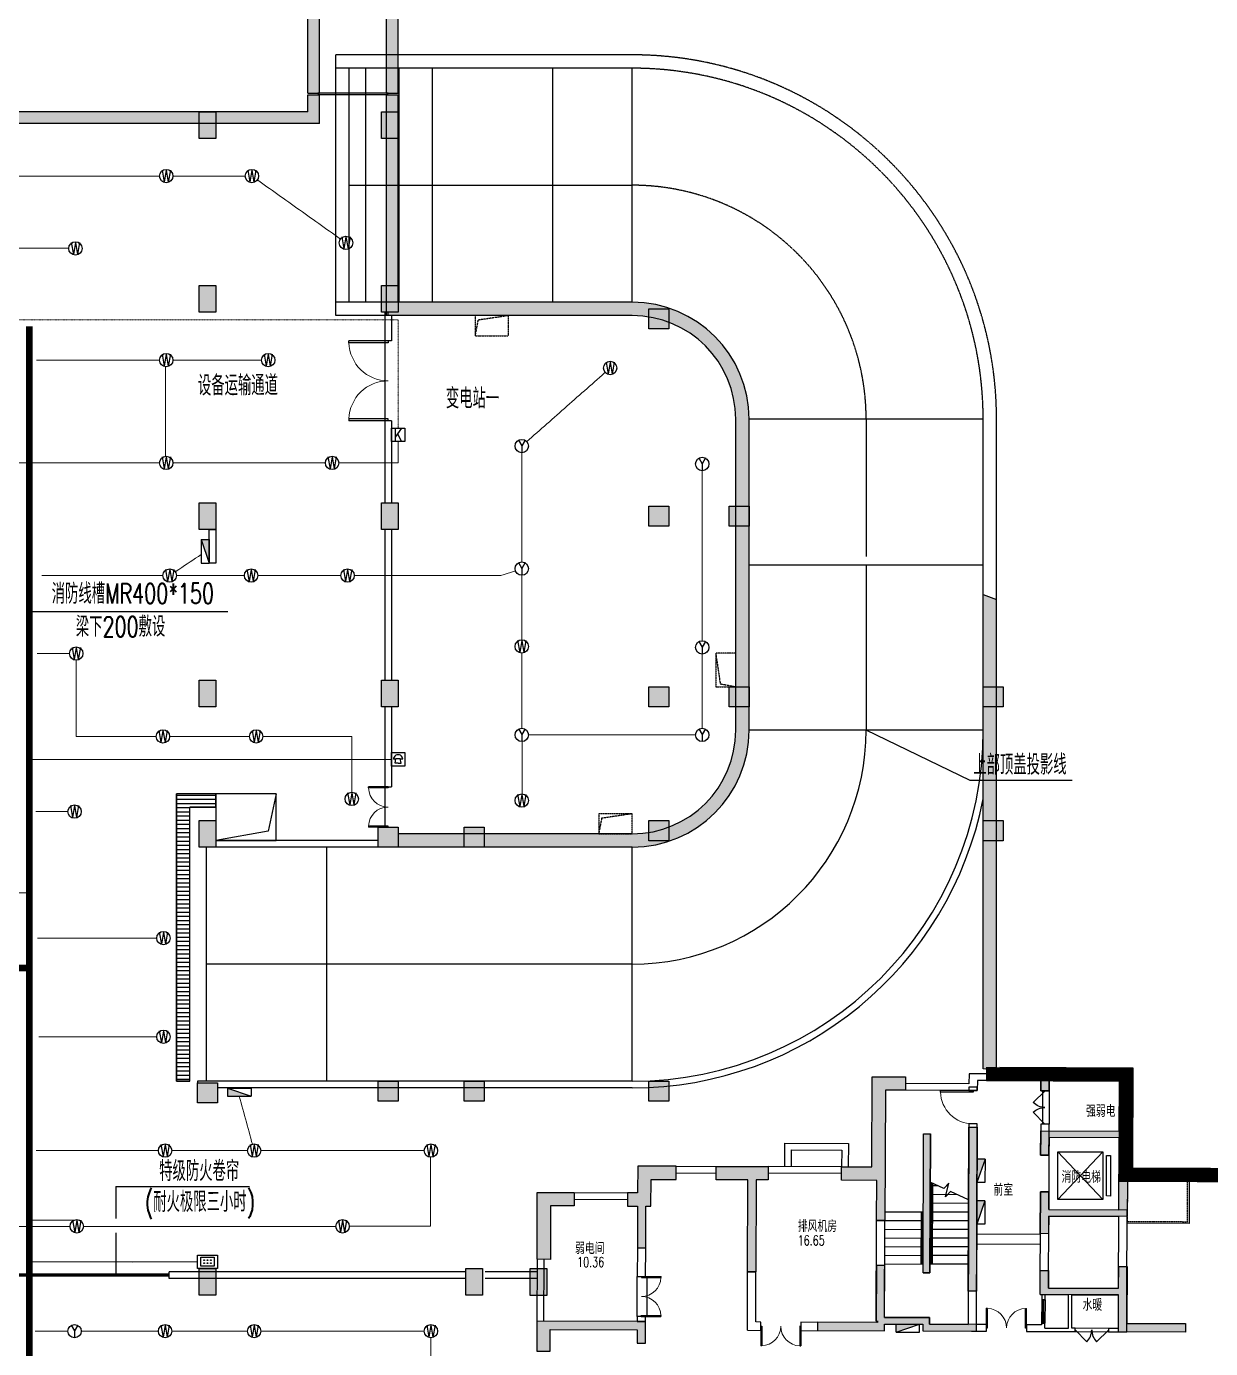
# Model space of a CAD drawing. Extents: x -1348811 to 123514, y -640545 to 749356.
# Drawn here: x -527485 to -492066, y -53057 to -13509 of the extents above; entities that cross this region are included whole.
import ezdxf
from ezdxf.enums import TextEntityAlignment as Align

# ---------------------------------------------------------------- set-up
doc = ezdxf.new("R2010")
doc.units = 0
doc.header["$LTSCALE"] = 10
doc.header["$MEASUREMENT"] = 0
for name, pattern in [('8.17_for siteplandwg$0$DASH', [0.35, 0.25, -0.1]), ('ACAD_ISO11W100', [33.5, 12, -3, 12, -3, 0.5, -3]), ('BORDER', [1.75, 0.5, -0.25, 0.5, -0.25, 0, -0.25]), ('DASH', [0.35, 0.25, -0.1]), ('DASHDOT', [25.4, 12.7, -6.35, 0, -6.35]), ('DASHED', [0.75, 0.5, -0.25]), ('常规', [20, 10, 0, 10])]:
    doc.linetypes.add(name, pattern=pattern)
doc.layers.get('0').update_dxf_attribs({"linetype": 'CONTINUOUS'})
for name, color, linetype in [('A-STAIRS', 9, 'CONTINUOUS'), ('COLU', 1, 'CONTINUOUS'), ('COLU_HATCH', 252, 'CONTINUOUS'), ('DIM_SYMB', 3, 'CONTINUOUS'), ('dxh', 252, 'CONTINUOUS'), ('dxsqt', 1, 'CONTINUOUS'), ('jlq', 1, 'CONTINUOUS'), ('JPS-J-0', 6, 'CONTINUOUS'), ('JPS-WALL', 7, 'CONTINUOUS'), ('JPS-X', 1, 'BORDER'), ('JPS-XHS', 7, 'CONTINUOUS'), ('jz', 121, 'CONTINUOUS'), ('PUB_HATCH', 9, 'CONTINUOUS'), ('RD-equip', 3, 'CONTINUOUS'), ('RD-Text', 4, 'CONTINUOUS'), ('STAIR', 9, 'CONTINUOUS'), ('STAIRS', 9, 'CONTINUOUS'), ('TEXT', 7, 'CONTINUOUS'), ('wall', 8, 'CONTINUOUS'), ('WINDOW', 4, 'CONTINUOUS'), ('大空间线缆层', 1, 'CONTINUOUS')]:
    doc.layers.add(name, color=color, linetype=linetype)
doc.layers.add('RD-Line', color=2, linetype='常规', lineweight=0)
doc.layers.get('JPS-X').off()
doc.styles.add('_TCH_SPACE', font='SIMPLEX', dxfattribs={"bigfont": 'GBCBIG'})
doc.styles.add('_TEL_DIM', font='SIMPLEX', dxfattribs={"width": 0.8, "height": 3.5, "bigfont": 'HZTXT'})
doc.styles.add('FS1', font='txt4.shx', dxfattribs={"width": 0.8, "bigfont": 'fstxt.shx'})
doc.styles.add('FS2', font='tjromans.shx', dxfattribs={"width": 0.8, "bigfont": 'tjhztxt.shx'})
doc.styles.add('TEXT', font='tjromans.shx', dxfattribs={"width": 0.8, "height": 400, "bigfont": 'tjhztxt.shx'})
doc.linetypes.add('HD', pattern='A,3.5,-0.1,["HD",_TEL_DIM,S=0.07,R=0,X=0,Y=-0.1],-0.52', length=4.12)

# ---------------------------------------------------------------- blocks, each defined once
blk = doc.blocks.new('zw')
at = {"layer": 'COLU_HATCH'}
for points in [[(71950, 22500), (72450, 22500), (72450, 21700), (71950, 21700)], [(77400, 22500), (77900, 22500), (77900, 21700), (77400, 21700)], [(71950, 17300), (72450, 17300), (72450, 16500), (71950, 16500)], [(77400, 17300), (77900, 17300), (77900, 16500), (77400, 16500)], [(85400, 16600), (86000, 16600), (86000, 16000), (85400, 16000)], [(71950, 10800), (72450, 10800), (72450, 10000), (71950, 10000)], [(77400, 10800), (77900, 10800), (77900, 10000), (77400, 10000)], [(85400, 10700), (86000, 10700), (86000, 10100), (85400, 10100)], [(87800, 10700), (88400, 10700), (88400, 10100), (87800, 10100)], [(71950, 5500), (72450, 5500), (72450, 4700), (71950, 4700)], [(77400, 5500), (77900, 5500), (77900, 4700), (77400, 4700)], [(85400, 5300), (86000, 5300), (86000, 4700), (85400, 4700)], [(87800, 5300), (88400, 5300), (88400, 4700), (87800, 4700)], [(95400, 5300), (96000, 5300), (96000, 4700), (95400, 4700)], [(71950, 1300), (72450, 1300), (72450, 500), (71950, 500)], [(85400, 1293), (86000, 1293), (86000, 693), (85400, 693)], [(95400, 1293), (96000, 1293), (96000, 693), (95400, 693)], [(77300, 1100), (77900, 1100), (77900, 500), (77300, 500)], [(79877, 1100), (80477, 1100), (80477, 500), (79877, 500)], [(71900, -6550), (72500, -6550), (72500, -7150), (71900, -7150)], [(77300, -6500), (77900, -6500), (77900, -7100), (77300, -7100)], [(79877, -6500), (80477, -6500), (80477, -7100), (79877, -7100)], [(85400, -6500), (86000, -6500), (86000, -7100), (85400, -7100)], [(71950, -12100), (72450, -12100), (72450, -12900), (71950, -12900)], [(79927, -12100), (80427, -12100), (80427, -12900), (79927, -12900)], [(81851, -12108), (82351, -12108), (82351, -12908), (81851, -12908)]]:
    blk.add_hatch(color=256, dxfattribs=at).paths.add_polyline_path(points)
at = {"layer": 'COLU'}
for points in [[(71950, 22500), (72450, 22500), (72450, 21700), (71950, 21700)], [(77400, 22500), (77900, 22500), (77900, 21700), (77400, 21700)], [(71950, 17300), (72450, 17300), (72450, 16500), (71950, 16500)], [(77400, 17300), (77900, 17300), (77900, 16500), (77400, 16500)], [(85400, 16600), (86000, 16600), (86000, 16000), (85400, 16000)], [(71950, 10800), (72450, 10800), (72450, 10000), (71950, 10000)], [(77400, 10800), (77900, 10800), (77900, 10000), (77400, 10000)], [(85400, 10700), (86000, 10700), (86000, 10100), (85400, 10100)], [(87800, 10700), (88400, 10700), (88400, 10100), (87800, 10100)], [(71950, 5500), (72450, 5500), (72450, 4700), (71950, 4700)], [(77400, 5500), (77900, 5500), (77900, 4700), (77400, 4700)], [(85400, 5300), (86000, 5300), (86000, 4700), (85400, 4700)], [(87800, 5300), (88400, 5300), (88400, 4700), (87800, 4700)], [(95400, 5300), (96000, 5300), (96000, 4700), (95400, 4700)], [(71950, 1300), (72450, 1300), (72450, 500), (71950, 500)], [(85400, 1293), (86000, 1293), (86000, 693), (85400, 693)], [(95400, 1293), (96000, 1293), (96000, 693), (95400, 693)], [(77300, 1100), (77900, 1100), (77900, 500), (77300, 500)], [(79877, 1100), (80477, 1100), (80477, 500), (79877, 500)], [(71900, -6550), (72500, -6550), (72500, -7150), (71900, -7150)], [(77300, -6500), (77900, -6500), (77900, -7100), (77300, -7100)], [(79877, -6500), (80477, -6500), (80477, -7100), (79877, -7100)], [(85400, -6500), (86000, -6500), (86000, -7100), (85400, -7100)], [(71950, -12100), (72450, -12100), (72450, -12900), (71950, -12900)], [(79927, -12100), (80427, -12100), (80427, -12900), (79927, -12900)], [(81851, -12108), (82351, -12108), (82351, -12908), (81851, -12908)]]:
    blk.add_lwpolyline(points, close=True, dxfattribs=at)
blk = doc.blocks.new('jlqq')
at = {"layer": 'PUB_HATCH'}
for points in [[(76705, 26185), (76355, 26185), (76355, 15835), (76705, 15835)], [(79055, 26185), (78705, 26185), (78705, 15835), (79055, 15835)], [(76705, 15785), (76355, 15785), (76355, 15285), (54578, 15285), (54696, 14935), (76705, 14935)], [(86055, 9585), (79055, 9585), (79055, 15785), (78705, 15785), (78705, 9185), (86055, 9185, -0.414214), (89155, 6085), (89155, -3215, -0.414214), (86055, -6315), (79055, -6315), (79055, -6715), (86055, -6715, 0.414214), (89555, -3215), (89555, 6085, 0.414214)], [(96955, 691), (96555, 845), (96555, -13344), (96955, -13396)]]:
    blk.add_hatch(color=256, dxfattribs=at).paths.add_polyline_path(points)
at = {"layer": 'jlq'}
for p, q in [((76355, 15835), (76355, 26185)), ((76705, 15835), (76705, 26185)), ((78705, 15835), (78705, 26185)), ((79055, 15835), (79055, 26185)), ((76355, 15835), (76705, 15835)), ((78705, 15835), (79055, 15835)), ((76355, 15785), (76705, 15785)), ((76355, 15285), (76355, 15785)), ((76705, 14935), (76705, 15785)), ((78705, 15785), (79055, 15785)), ((78705, 9185), (78705, 15785)), ((79055, 9585), (79055, 15785)), ((76355, 15285), (54578, 15285)), ((76705, 14935), (54696, 14935)), ((86055, 9585), (79055, 9585)), ((86055, 9185), (78705, 9185)), ((89155, -3215), (89155, 6085)), ((89555, -3215), (89555, 6085)), ((96555, -13344), (96555, 845)), ((96555, 845), (96955, 691)), ((96955, -13396), (96955, 691)), ((86055, -6315), (79055, -6315)), ((79055, -6315), (79055, -6715)), ((86055, -6715), (79055, -6715)), ((96955, -13396), (96555, -13344))]:
    blk.add_line(p, q, dxfattribs=at)
for centre, radius, start, end in [((86055, 6085), 3500, 0, 90), ((86055, 6085), 3100, 0, 90), ((86055, -3215), 3500, 270, 0), ((86055, -3215), 3100, 270, 0)]:
    blk.add_arc(centre, radius, start, end, dxfattribs=at)
blk = doc.blocks.new('$DorLib2D$00000002')
for p, q in [((-0.5, 0), (-0.5, 0.4875)), ((-0.475, 0.4875), (-0.5, 0.4875)), ((-0.475, 0), (-0.475, 0.4875)), ((0.475, 0), (0.475, 0.4875)), ((0.475, 0.4875), (0.5, 0.4875)), ((0.5, 0), (0.5, 0.4875)), ((-0.5, 0), (-0.475, 0)), ((0.5, 0), (0.475, 0))]:
    blk.add_line(p, q)
at = {"lineweight": 13}
for centre, start, end in [((-0.4875, 0), 0, 88.53072), ((0.4875, 0), 91.46928, 180)]:
    blk.add_arc(centre, 0.4875, start, end, dxfattribs=at)
blk = doc.blocks.new('WG')
at = {"layer": 'RD-equip'}
blk.add_circle((0, 0), 200, dxfattribs=at)
at = {"layer": 'RD-equip', "color": 4, "style": 'FS1', "width": 0.8}
blk.add_attdef('消防', text='', height=360, dxfattribs=at).set_placement((0, 0), align=Align.MIDDLE)
blk = doc.blocks.new('WWWW')
at = {"layer": 'RD-equip'}
blk.add_blockref('WG', (0, 0), dxfattribs=at).add_auto_attribs({'消防': 'W'})
blk = doc.blocks.new('yy')
at = {"layer": 'RD-equip'}
blk.add_circle((0, 0), 200, dxfattribs=at)
at = {"layer": 'RD-equip', "color": 4, "style": 'FS1', "width": 0.8}
blk.add_attdef('Y', text='', height=360, dxfattribs=at).set_placement((0, 0), align=Align.MIDDLE)
blk = doc.blocks.new('YYYY')
at = {"layer": 'RD-equip'}
blk.add_blockref('yy', (0, 0), dxfattribs=at).add_auto_attribs({'Y': 'Y'})
blk = doc.blocks.new('daadfadada')
at = {"layer": 'RD-equip'}
blk.add_lwpolyline([(-300, 600), (300, 600), (300, 0), (-300, 0)], close=True, dxfattribs=at)
at = {"layer": 'RD-equip', "color": 4, "style": 'FS1', "width": 0.8}
blk.add_attdef('M', text='', height=600, dxfattribs=at).set_placement((0, 300), align=Align.MIDDLE)
blk = doc.blocks.new('f-fjg')
at = {"layer": 'dxh'}
for points in [[(17800, 3800), (15050, 3800), (15050, 3100), (15300, 3100), (15300, 3400), (17400, 3400), (17400, 1900), (15050, 1900), (15050, 1175), (15300, 1175), (15300, 1700), (17400, 1700), (17400, -450), (15300, -450), (15300, 75), (15050, 75), (15050, -1175), (15300, -1175), (15300, -650), (17650, -650), (17650, 400), (18700, 400), (18700, 800), (17800, 800)], [(10150, -800), (10400, -800), (10400, 3100), (11000, 3100), (11000, 3500), (10000, 3500), (10000, 800), (9100, 800), (9100, 400), (10150, 400)], [(12900, -2900), (13150, -2900), (13150, 2000), (12900, 2000)], [(11750, 1800), (11550, 1800), (11550, -2360), (11750, -2360)], [(3000, 800), (4150, 800), (4150, 400), (3400, 400), (3400, -400), (3250, -400), (3250, -1650), (3000, -1650), (3000, -400), (2700, -400), (2700, 0), (3000, 0)], [(5350, 800), (5350, 400), (6300, 400), (6300, -2350), (6550, -2350), (6550, 400), (6900, 400), (6900, 800)], [(20900, 800), (20900, 400), (21250, 400), (21250, -2350), (21500, -2350), (21500, 400), (22450, 400), (22450, 800)], [(24800, 800), (23650, 800), (23650, 400), (24400, 400), (24400, -400), (24550, -400), (24550, -1650), (24800, -1650), (24800, -400), (25100, -400), (25100, 0), (24800, 0)], [(400, -400), (1100, -400), (1100, 0), (0, 0), (0, -2000), (400, -2000)], [(27400, -400), (27400, -2000), (27800, -2000), (27800, 0), (26700, 0), (26700, -400)], [(8400, -3850), (8400, -4100), (10400, -4100), (10400, -3900), (11550, -3900), (11550, -4100), (13150, -4100), (13150, -3900), (11750, -3900), (11750, -3700), (10400, -3700), (10400, -2150), (10150, -2150), (10150, -3850)], [(17400, -4100), (19400, -4100), (19400, -3850), (17650, -3850), (17650, -2150), (17400, -2150), (17400, -2800), (15300, -2800), (15300, -2275), (15050, -2275), (15050, -3000), (17400, -3000)], [(400, -4100), (3000, -4100), (3000, -4500), (3250, -4500), (3250, -3850), (0, -3850), (0, -4750), (400, -4750)], [(24550, -3850), (24550, -4500), (24800, -4500), (24800, -4100), (27400, -4100), (27400, -4750), (27800, -4750), (27800, -3850)], [(4175, -7500), (4425, -7500), (4425, -5350), (4175, -5350)], [(8350, -6500), (8600, -6500), (8600, -5600), (11250, -5600), (11250, -6000), (11500, -6000), (11500, -5600), (13100, -5600), (13100, -5350), (8350, -5350)], [(19200, -5600), (19200, -6500), (19450, -6500), (19450, -5350), (15200, -5350), (15200, -5600)], [(23625, -5350), (23375, -5350), (23375, -7500), (23625, -7500)], [(600, -6500), (600, -7950), (1000, -7950), (1000, -6500), (1000, -6100), (400, -6100), (400, -5650), (0, -5650), (0, -6500)], [(27800, -6500), (27800, -5650), (27400, -5650), (27400, -6100), (26800, -6100), (26800, -6500), (26800, -7950), (27200, -7950), (27200, -6500)], [(3400, -10600), (3400, -11000), (4800, -11000), (4800, -10600), (4425, -10600), (4425, -8700), (4175, -8700), (4175, -10600)], [(8350, -10600), (8000, -10600), (8000, -11000), (8600, -11000), (8600, -8700), (8350, -8700)], [(19200, -11000), (19800, -11000), (19800, -10600), (19450, -10600), (19450, -8400), (19200, -8400)], [(23375, -10600), (23000, -10600), (23000, -11000), (24400, -11000), (24400, -10600), (23625, -10600), (23625, -8700), (23375, -8700)], [(1000, -9350), (600, -9350), (600, -11000), (1600, -11000), (1600, -10600), (1000, -10600)], [(26800, -10600), (26200, -10600), (26200, -11000), (27200, -11000), (27200, -9350), (26800, -9350)], [(10600, -9850), (11500, -9850), (11500, -9600), (10200, -9600), (10200, -14000), (10800, -14000), (10800, -13600), (10600, -13600)], [(17900, -9600), (15250, -9600), (15250, -9850), (17500, -9850), (17500, -11000), (17900, -11000)], [(15100, -14000), (15100, -13600), (14350, -13600), (14350, -12250), (14100, -12250), (14100, -13600), (13700, -13600), (13700, -14000)], [(17900, -12250), (17500, -12250), (17500, -13600), (16900, -13600), (16900, -14000), (17900, -14000)]]:
    blk.add_hatch(color=256, dxfattribs=at).paths.add_polyline_path(points)
at = {"layer": 'dxsqt'}
for points in [[(15050, 3100), (15050, 3800), (17800, 3800), (17800, 800), (18700, 800), (18700, 400), (17650, 400), (17650, -650), (15300, -650), (15300, -1175), (15050, -1175), (15050, 75), (15300, 75), (15300, -450), (17400, -450), (17400, 1700), (15300, 1700), (15300, 1175), (15050, 1175), (15050, 1900), (17400, 1900), (17400, 3400), (15300, 3400), (15300, 3100), (15050, 3100)], [(10400, 3100), (10400, -800), (10150, -800), (10150, 400), (9100, 400), (9100, 800), (10000, 800), (10000, 3500), (11000, 3500), (11000, 3100), (10400, 3100)], [(3400, 400), (4150, 400), (4150, 800), (3000, 800), (3000, 0), (2700, 0), (2700, -400), (3000, -400), (3000, -1650), (3250, -1650), (3250, -400), (3400, -400), (3400, 400)], [(6900, 800), (6900, 400), (6550, 400), (6550, -2350), (6300, -2350), (6300, 400), (5350, 400), (5350, 800), (6900, 800)], [(21250, 400), (20900, 400), (20900, 800), (22450, 800), (22450, 400), (21500, 400), (21500, -2350), (21250, -2350), (21250, 400)], [(24400, 400), (23650, 400), (23650, 800), (24800, 800), (24800, 0), (25100, 0), (25100, -400), (24800, -400), (24800, -1650), (24550, -1650), (24550, -400), (24400, -400), (24400, 400)], [(400, -400), (400, -2000), (0, -2000), (0, 0), (1100, 0), (1100, -400), (400, -400)], [(27800, 0), (26700, 0), (26700, -400), (27400, -400), (27400, -2000), (27800, -2000), (27800, 0)], [(17650, -2150), (17650, -3850), (19400, -3850), (19400, -4100), (17400, -4100), (17400, -3000), (15050, -3000), (15050, -3000), (15050, -3000), (15050, -2275), (15300, -2275), (15300, -2800), (17400, -2800), (17400, -2150), (17650, -2150)], [(3250, -3850), (0, -3850), (0, -4750), (400, -4750), (400, -4100), (3000, -4100), (3000, -4500), (3250, -4500), (3250, -3850)], [(24550, -3850), (27800, -3850), (27800, -4750), (27400, -4750), (27400, -4100), (24800, -4100), (24800, -4500), (24550, -4500), (24550, -3850)], [(8350, -5350), (8350, -6500), (8600, -6500), (8600, -5600), (11250, -5600), (11250, -6000), (11500, -6000), (11500, -5600), (13100, -5600), (13100, -5350), (8350, -5350)], [(400, -5650), (400, -6100), (1000, -6100), (1000, -6500), (1000, -6500), (1000, -7950), (600, -7950), (600, -6500), (0, -6500), (0, -5650), (400, -5650)], [(27400, -6100), (26800, -6100), (26800, -6500), (26800, -6500), (26800, -7950), (27200, -7950), (27200, -6500), (27800, -6500), (27800, -5650), (27400, -5650), (27400, -6100)], [(3400, -10600), (3400, -11000), (4800, -11000), (4800, -10600), (4425, -10600), (4425, -8700), (4175, -8700), (4175, -10600), (3400, -10600)], [(19200, -11000), (19800, -11000), (19800, -10600), (19450, -10600), (19450, -8400), (19200, -8400), (19200, -11000)], [(23375, -10600), (23000, -10600), (23000, -11000), (24400, -11000), (24400, -10600), (23625, -10600), (23625, -8700), (23375, -8700), (23375, -10600)], [(1000, -10600), (1000, -9350), (600, -9350), (600, -11000), (1600, -11000), (1600, -10600), (1000, -10600)], [(26200, -10600), (26800, -10600), (26800, -9350), (27200, -9350), (27200, -11000), (26200, -11000), (26200, -10600)], [(10200, -14000), (10800, -14000), (10800, -13600), (10600, -13600), (10600, -9850), (11500, -9850), (11500, -9600), (10200, -9600), (10200, -14000)], [(17900, -11000), (17500, -11000), (17500, -9850), (15250, -9850), (15250, -9600), (17900, -9600), (17900, -11000)], [(13700, -13600), (14100, -13600), (14100, -12250), (14350, -12250), (14350, -13600), (15100, -13600), (15100, -14000), (13700, -14000), (13700, -13600)], [(16900, -13600), (16900, -14000), (17900, -14000), (17900, -12250), (17500, -12250), (17500, -13600), (16900, -13600)]]:
    blk.add_lwpolyline(points, dxfattribs=at)
for points in [[(12900, 2000), (13150, 2000), (13150, -2900), (12900, -2900)], [(11750, 1800), (11750, -2360), (11550, -2360), (11550, 1800)], [(11750, 1800), (11750, -2360), (11550, -2360), (11550, 1800)], [(10400, -4100), (10400, -3900), (11550, -3900), (11550, -4100), (13150, -4100), (13150, -3900), (11750, -3900), (11750, -3700), (10400, -3700), (10400, -2150), (10150, -2150), (10150, -3850), (8400, -3850), (8400, -4100)], [(4425, -5350), (4425, -7500), (4175, -7500), (4175, -5350)], [(19200, -6500), (19200, -5600), (15200, -5600), (15200, -5350), (19450, -5350), (19450, -6500)], [(23375, -7500), (23625, -7500), (23625, -5350), (23375, -5350)], [(8000, -10600), (8350, -10600), (8350, -8700), (8600, -8700), (8600, -11000), (8000, -11000)]]:
    blk.add_lwpolyline(points, close=True, dxfattribs=at)
blk = doc.blocks.new('DTTT')
at = {"layer": 'jz'}
for p, q in [((748, -792), (-748, 792)), ((-748, -792), (748, 792))]:
    blk.add_line(p, q, dxfattribs=at)
for points in [[(-1003, -673), (-1003, 673), (-871, 673), (-871, -673)], [(-748, -792), (-748, 792), (748, 792), (748, -792)]]:
    blk.add_lwpolyline(points, close=True, dxfattribs=at)
blk = doc.blocks.new('DXHS')
at = {"layer": 'JPS-XHS'}
blk.add_hatch(color=256, dxfattribs=at).paths.add_polyline_path([(-350, 240), (-350, 0), (350, 0)])
at = {"layer": 'JPS-XHS', "linetype": 'Continuous'}
for p, q in [((-350, 240), (-350, 0)), ((-350, 240), (350, 240)), ((-350, 0), (350, 0)), ((350, 240), (350, 0))]:
    blk.add_line(p, q, dxfattribs=at)
at = {"layer": 'JPS-XHS'}
blk.add_line((-350, 240), (350, 0), dxfattribs=at)
blk = doc.blocks.new('A$C1928491B')
at = {"layer": 'JPS-XHS', "rotation": 270}
for p in [(13000, -2800), (13000, -4050)]:
    blk.add_blockref('DXHS', p, dxfattribs=at)
at = {"layer": 'JPS-XHS', "xscale": -1, "rotation": 180}
blk.add_blockref('DXHS', (10950, -7400), dxfattribs=at)
blk = doc.blocks.new('$DorLib2D$00000116')
at = {"color": 0}
for p, q in [((-0.5, 0), (-0.146, 0.354)), ((0.5, 0), (0.146, 0.354))]:
    blk.add_line(p, q, dxfattribs=at)
for centre, start, end in [((-0.5, 0), 0, 45), ((0.5, 0), 135, 180)]:
    blk.add_arc(centre, 0.5, start, end, dxfattribs=at)
blk = doc.blocks.new('$WINLIB2D$00000001')
for p, q in [((-0.5, 0.5), (0.5, 0.5)), ((-0.5, 0.5), (-0.5, -0.5)), ((0.5, 0.167), (-0.5, 0.167)), ((0.5, -0.5), (0.5, 0.5)), ((0.5, -0.167), (-0.5, -0.167)), ((-0.5, -0.5), (0.5, -0.5))]:
    blk.add_line(p, q)
blk = doc.blocks.new('$DorLib2D$00000001')
for p, q in [((0.45, 0.975), (0.5, 0.975)), ((0.45, 0), (0.45, 0.975)), ((0.5, 0), (0.5, 0.975)), ((0.5, 0), (0.45, 0))]:
    blk.add_line(p, q)
at = {"lineweight": 13}
blk.add_arc((0.475, 0), 0.975, 91.4693, 180, dxfattribs=at)
blk = doc.blocks.new('adfarq2daasdfwqdf')
at = {"color": 4}
for p, q in [((-73, 0), (-139, 0)), ((-94, -112), (-67, 29)), ((-67, 29), (62, 29)), ((94, -112), (62, 29)), ((139, 0), (71, 0)), ((0, -112), (-94, -112)), ((0, -112), (94, -112))]:
    blk.add_line(p, q, dxfattribs=at)
blk.add_ellipse((0, 0), major_axis=(98.3, 98.3), ratio=1, start_param=5.497787, end_param=8.63938, dxfattribs=at)
at = {"layer": 'RD-equip'}
blk.add_lwpolyline([(-201, 200), (199, 200), (199, -200), (-201, -200)], close=True, dxfattribs=at)
blk = doc.blocks.new('dafsdgdgdfgh')
at = {"layer": 'RD-equip'}
blk.add_lwpolyline([(300, 400), (300, 0), (-300, 0), (-300, 400)], close=True, dxfattribs=at)
at = {"layer": 'RD-Text'}
for points in [[(200, 333), (200, 67), (-200, 67), (-200, 333)], [(-113, 257), (-87, 257), (-87, 237), (-113, 237)], [(-113, 163), (-87, 163), (-87, 143), (-113, 143)], [(-13, 257), (13, 257), (13, 237), (-13, 237)], [(-13, 163), (13, 163), (13, 143), (-13, 143)], [(87, 257), (113, 257), (113, 237), (87, 237)], [(87, 163), (113, 163), (113, 143), (87, 143)]]:
    blk.add_lwpolyline(points, close=True, dxfattribs=at)

msp = doc.modelspace()

# ---------------------------------------------------------------- hatches: boundary and pattern name
at = {"layer": 'STAIRS'}
h = msp.add_hatch(dxfattribs=at)
h.set_pattern_fill('ANSI31', color=252, scale=1000, angle=315, style=0)
h.paths.add_polyline_path([(-523000.7, -45059.4), (-522600.7, -45059.4), (-522600.7, -36859.4), (-521817.7, -36859.4), (-521817.7, -36459.4), (-523000.7, -36459.4)])

# ---------------------------------------------------------------- linework, layer by layer
at = {"layer": 'A-STAIRS', "linetype": 'DASH', "ltscale": 5}
for p, q in [((-509367.7, -14359.4), (-518234.7, -14359.4)), ((-518234.7, -22159.4), (-518234.7, -14359.4)), ((-509367.7, -14759.4), (-518234.7, -14759.4)), ((-517834.7, -21759.4), (-517834.7, -14759.4)), ((-517334.7, -21759.4), (-517334.7, -14759.4)), ((-516334.7, -21759.4), (-516334.7, -14759.4)), ((-515334.7, -21759.4), (-515334.7, -14759.4)), ((-511734.7, -21759.4), (-511734.7, -14759.4)), ((-509367.7, -21759.4), (-509367.7, -14759.4)), ((-517807.7, -18259.4), (-509367.7, -18259.4)), ((-516867.7, -21759.4), (-518234.7, -21759.4)), ((-516367.7, -21759.4), (-518234.7, -21759.4)), ((-516667.7, -22159.4), (-518234.7, -22159.4)), ((-498867.7, -25259.4), (-505867.7, -25259.4)), ((-502367.7, -25259.4), (-502367.7, -28808.6)), ((-498867.7, -30499.1), (-498867.7, -25259.4)), ((-498467.7, -30653.1), (-498467.7, -25259.4)), ((-505867.7, -29609.4), (-498867.7, -29609.4))]:
    msp.add_line(p, q, dxfattribs=at)
at = {"layer": 'A-STAIRS', "linetype": 'ByBlock'}
for p, q in [((-516667.7, -15509.4), (-518767.7, -15509.4)), ((-516667.7, -15559.4), (-518767.7, -15559.4)), ((-502367.7, -28808.6), (-502367.7, -29366.6)), ((-502367.7, -29617.7), (-502367.7, -34559.4)), ((-498867.7, -34559.4), (-505867.7, -34559.4)), ((-523000.7, -45059.4), (-523000.7, -36459.4)), ((-521817.7, -36459.4), (-523000.7, -36459.4)), ((-522600.7, -45059.4), (-522600.7, -36859.4)), ((-521817.7, -36859.4), (-522600.7, -36859.4)), ((-522100.7, -45059.4), (-522100.7, -38059.4)), ((-518500.7, -45059.4), (-518500.7, -38059.4)), ((-518500.7, -45059.4), (-518500.7, -38059.4)), ((-509367.7, -45059.4), (-509367.7, -38059.4)), ((-509367.7, -41559.4), (-522100.7, -41559.4)), ((-522600.7, -45059.4), (-523000.7, -45059.4))]:
    msp.add_line(p, q, dxfattribs=at)
at = {"layer": 'A-STAIRS', "linetype": 'DASH'}
for points in [[(-513067.7, -22159.4), (-513979.8, -22295.3), (-514067.7, -22759.4)], [(-513067.7, -22159.4), (-513979.8, -22295.3), (-514067.7, -22759.4)], [(-506867.7, -32259.4), (-506731.7, -33171.6), (-506267.7, -33259.4)], [(-509367.7, -37059.4), (-510279.8, -37195.3), (-510367.7, -37659.4)]]:
    msp.add_lwpolyline(points, dxfattribs=at)
for points in [[(-514067.7, -22759.4), (-513067.7, -22759.4), (-513067.7, -22159.4), (-514067.7, -22159.4)], [(-514067.7, -22759.4), (-513067.7, -22759.4), (-513067.7, -22159.4), (-514067.7, -22159.4)], [(-506267.7, -33259.4), (-506267.7, -32259.4), (-506867.7, -32259.4), (-506867.7, -33259.4)], [(-510367.7, -37659.4), (-509367.7, -37659.4), (-509367.7, -37059.4), (-510367.7, -37059.4)]]:
    msp.add_lwpolyline(points, close=True, dxfattribs=at)
at = {"layer": 'A-STAIRS', "linetype": 'ByBlock'}
msp.add_lwpolyline([(-521817.7, -36459.4), (-521817.7, -37859.4), (-520017.7, -37859.4), (-520017.7, -36459.4)], close=True, dxfattribs=at)
msp.add_lwpolyline([(-520017.7, -36459.4), (-520256.3, -37577.8), (-521817.7, -37859.4)], dxfattribs=at)
at = {"layer": 'A-STAIRS', "linetype": 'DASH', "ltscale": 5}
for radius in [10900, 10500, 7000]:
    msp.add_arc((-509367.7, -25259.4), radius, 0, 90, dxfattribs=at)
at = {"layer": 'A-STAIRS', "linetype": 'ByBlock'}
msp.add_arc((-509367.7, -34559.4), 7000, 270, 0, dxfattribs=at)
at = {"layer": 'DIM_SYMB'}
msp.add_lwpolyline([(-499305.1, -48607.2), (-499840.8, -48362.4), (-499997.6, -48521.7), (-499890.5, -48108.9), (-500045.5, -48268.9), (-500453.1, -48082.8)], dxfattribs=at)
msp.add_lwpolyline([(-501266.5, -48969.3, 0, 0, 0), (-501271.4, -50229.3, 80, 0, 0), (-501272.5, -50529.3, 0, 0, 0)], format="xyseb", dxfattribs=at)
at = {"layer": 'jlq'}
msp.add_line((-516667.7, -22159.4), (-516667.7, -22059.4), dxfattribs=at)
at = {"layer": 'JPS-J-0'}
msp.add_lwpolyline([(-492702.9, -48062.4), (-492707.8, -49312.4), (-494557.7, -49305.2)], dxfattribs=at)
at = {"layer": 'JPS-J-0', "linetype": 'DASH'}
msp.add_lwpolyline([(-494552.9, -48055.2), (-494557.6, -49255.2), (-492757.6, -49262.2), (-492752.9, -48062.2)], close=True, dxfattribs=at)
at = {"layer": 'JPS-WALL'}
msp.add_lwpolyline([(-521817.7, -28559.4), (-521817.7, -29559.4), (-522017.7, -29559.4), (-522017.7, -28559.4)], close=True, dxfattribs=at)
at = {"layer": 'PUB_HATCH', "const_width": 400}
msp.add_lwpolyline([(-498566.7, -44639.7), (-498567.5, -44839.7), (-494590.5, -44855.1), (-494602.1, -47855.1), (-487602.2, -47882.1), (-487605.3, -48682.1), (-484605.3, -48693.7), (-484628.9, -54793.7), (-485228.9, -54791.4), (-485246.3, -59291.3), (-494546.2, -59255.4), (-494557.8, -62255.3), (-498065.8, -62241.8), (-498065.8, -62241.8)], dxfattribs=at)
at = {"layer": 'RD-Line'}
for p, q in [((-523502.6, -17984), (-528411.5, -17984)), ((-520942.2, -17984), (-523102.6, -17984)), ((-518089.7, -19868.4), (-520579.2, -18099.8)), ((-526220.1, -20142.4), (-533870.4, -20142.4)), ((-527184.6, -23491.6), (-523502.6, -23491.6)), ((-523326.3, -26368), (-523326.3, -23690.2)), ((-523102.6, -23491.6), (-520453.5, -23491.6)), ((-512518.5, -25928.4), (-510174.7, -23859.2)), ((-516367.7, -25927.6), (-516367.7, -26566.3)), ((-512668.5, -29527.5), (-512668.5, -26260.7)), ((-523502.6, -26566.6), (-528411.5, -26566.6)), ((-518543, -26566.6), (-523102.6, -26566.6)), ((-518143, -26566.3), (-516367.7, -26566.3)), ((-507269.9, -26797.8), (-507269.9, -31882.7)), ((-522257.7, -29304.5), (-523034.1, -29823.6)), ((-527024.2, -29934.8), (-523400.4, -29934.8)), ((-523000.4, -29934.8), (-520965.4, -29934.8)), ((-520565.4, -29934.8), (-518079.7, -29934.8)), ((-517679.7, -29934.8), (-513293.2, -29934.8)), ((-513293.2, -29934.8), (-512858.3, -29790.5)), ((-512668.5, -31856.6), (-512668.5, -29927.5)), ((-526196, -32267), (-527159.7, -32267)), ((-512668.5, -34502.3), (-512668.5, -32256.6)), ((-507269.9, -32282.7), (-507269.9, -34502.3)), ((-525996, -32467), (-525996, -34747.2)), ((-523601.8, -34747.2), (-525996, -34747.2)), ((-520813.4, -34747.2), (-523201.8, -34747.2)), ((-517754.2, -34747.2), (-520413.4, -34747.2)), ((-517754.2, -36416.9), (-517754.2, -34747.2)), ((-507469.9, -34702.3), (-512468.5, -34702.3)), ((-512660.2, -34902.1), (-512660.2, -36464.5)), ((-526246.7, -36992.8), (-527202.4, -36992.8)), ((-527156.2, -40778.5), (-523587.7, -40778.5)), ((-523587.7, -43730.5), (-527118.2, -43730.5)), ((-521117.7, -45509.4), (-520726.1, -46944.1)), ((-527197.6, -47137), (-523537.7, -47137)), ((-523137.7, -47137), (-520873.5, -47137)), ((-520473.5, -47137), (-515587.7, -47137)), ((-515397.4, -47336.8), (-515397.4, -49393.8)), ((-526180.4, -49401.3), (-528078.7, -49401.3)), ((-526052.5, -49214.8), (-527399, -49214.8)), ((-518230.4, -49401.3), (-525780.4, -49401.3)), ((-517830.5, -49393.8), (-515397.4, -49393.8)), ((-527226, -52537), (-526245.4, -52537)), ((-525845.4, -52537), (-524210.5, -52537)), ((-524210.5, -52537), (-523537.7, -52537)), ((-523137.7, -52537), (-520873.5, -52537)), ((-520473.5, -52537), (-515587.7, -52537)), ((-515393, -52737), (-515393, -54801.3))]:
    msp.add_line(p, q, dxfattribs=at)
at = {"layer": 'RD-Line', "color": 1, "linetype": 'DASHDOT', "ltscale": 0.03}
for p in [(-529686.8, -22281.6), (-516367.7, -25527.6)]:
    msp.add_line(p, (-516367.7, -22281.6), dxfattribs=at)
at = {"layer": 'RD-Line', "linetype": '8.17_for siteplandwg$0$DASH', "ltscale": 1.2}
msp.add_line((-516567.6, -35432.1), (-527399, -35432.1), dxfattribs=at)
at = {"layer": 'RD-Line', "color": 1, "linetype": 'ACAD_ISO11W100', "ltscale": 0.05}
msp.add_line((-529686.8, -39427.4), (-527399, -39427.4), dxfattribs=at)
at = {"layer": 'RD-Line', "linetype": 'HD', "ltscale": 0.4}
msp.add_line((-522367.6, -50459.5), (-527399, -50459.5), dxfattribs=at)
at = {"layer": 'RD-Line', "linetype": 'DASHED', "ltscale": 0.8, "const_width": 200}
for points in [[(-593371.5, -237095.8), (-593371.5, -219010.5), (-532856, -219010.5), (-532856, -132177.4), (-527399, -132177.4), (-527399, -22477.7)], [(-527399, -41669.2), (-575436, -41669.2)]]:
    msp.add_lwpolyline(points, dxfattribs=at)
at = {"layer": 'RD-Line', "linetype": 'HD', "ltscale": 0.4}
msp.add_arc((-524300.5, -50469.5), 10, 90, 180, dxfattribs=at)
at = {"layer": 'RD-Text'}
msp.add_line((-527399, -31014.9), (-521461.6, -31014.9), dxfattribs=at)
at = {"layer": 'STAIR'}
for p, q in [((-516967.7, -45059.4), (-522100.7, -45059.4)), ((-496899.9, -47271.2), (-496904.2, -48371.2)), ((-500423.5, -48192.6), (-500453.5, -48192.4)), ((-500423.1, -48096.4), (-500432.5, -50532.5)), ((-500383.2, -48114.7), (-500392.5, -50532.7)), ((-500210.9, -48193.4), (-500383.5, -48192.7)), ((-499912.7, -48194.5), (-499973.2, -48194.3)), ((-500424.5, -48452.5), (-500454.5, -48452.4)), ((-499636.9, -48455.6), (-500384.5, -48452.7)), ((-501806.5, -48967.2), (-500726.5, -48971.4)), ((-500726.5, -48971.4), (-500732.5, -50531.4)), ((-500726.5, -48971.4), (-500686.5, -48971.5)), ((-500686.5, -48971.5), (-500692.5, -50531.5)), ((-500686.5, -48971.5), (-500656.5, -48971.7)), ((-500426.5, -48972.5), (-500456.5, -48972.4)), ((-500425.5, -48712.5), (-500455.5, -48712.4)), ((-499306.5, -48976.9), (-500386.5, -48972.7)), ((-499305.5, -48716.9), (-500385.5, -48712.7)), ((-501807.5, -49227.2), (-500727.5, -49231.4)), ((-500687.5, -49231.5), (-500657.5, -49231.7)), ((-500427.5, -49232.5), (-500457.5, -49232.4)), ((-499307.5, -49236.9), (-500387.5, -49232.7)), ((-501809.5, -49747.2), (-500729.5, -49751.4)), ((-501808.5, -49487.2), (-500728.5, -49491.4)), ((-500689.5, -49751.5), (-500659.5, -49751.6)), ((-500688.5, -49491.5), (-500658.5, -49491.7)), ((-500429.5, -49752.5), (-500459.5, -49752.4)), ((-500428.5, -49492.5), (-500458.5, -49492.4)), ((-499309.5, -49756.9), (-500389.5, -49752.7)), ((-499308.5, -49496.9), (-500388.5, -49492.7)), ((-497159.1, -49645.2), (-499059.1, -49637.9)), ((-501810.5, -50007.2), (-500730.5, -50011.4)), ((-500690.5, -50011.5), (-500660.5, -50011.6)), ((-500430.5, -50012.5), (-500460.5, -50012.4)), ((-499310.5, -50016.9), (-500390.5, -50012.7)), ((-497160.2, -49945.2), (-499060.2, -49937.9)), ((-501812.5, -50527.2), (-500662.5, -50531.6)), ((-501811.5, -50267.2), (-500731.5, -50271.4)), ((-500691.5, -50271.5), (-500661.5, -50271.6)), ((-499312.5, -50536.9), (-500462.5, -50532.4)), ((-500431.5, -50272.5), (-500461.5, -50272.4)), ((-499311.5, -50276.9), (-500391.5, -50272.7))]:
    msp.add_line(p, q, dxfattribs=at)
msp.add_lwpolyline([(-523000.7, -45059.4), (-522600.7, -45059.4), (-522600.7, -36859.4), (-521817.7, -36859.4), (-521817.7, -36459.4), (-523000.7, -36459.4)], close=True, dxfattribs=at)
at = {"layer": 'TEXT'}
for p, q in [((-524811.3, -48210.8), (-520811.4, -48210.8)), ((-524811.3, -48210.8), (-524811.3, -49166.2)), ((-524811.3, -49592.7), (-524811.3, -50859.4))]:
    msp.add_line(p, q, dxfattribs=at)
msp.add_lwpolyline([(-496203.1, -36061.8), (-499252.7, -36061.8), (-502367.7, -34559.4)], dxfattribs=at)
at = {"layer": 'wall', "linetype": 'ByBlock'}
for p, q in [((-516767.7, -22059.4), (-516767.7, -22909.4)), ((-516567.7, -22159.4), (-516567.7, -22909.4)), ((-516567.7, -22909.4), (-516767.7, -22909.4)), ((-516767.7, -25309.4), (-516767.7, -27759.4)), ((-516567.7, -25309.4), (-516767.7, -25309.4)), ((-516567.7, -25309.4), (-516567.7, -27759.4)), ((-516767.7, -28559.4), (-516767.7, -33059.4)), ((-516567.7, -28559.4), (-516567.7, -33059.4)), ((-516767.7, -33859.4), (-516767.7, -36259.4)), ((-516567.7, -33859.4), (-516567.7, -36259.4)), ((-516767.7, -36259.4), (-516567.7, -36259.4)), ((-516967.7, -37859.4), (-521817.7, -37859.4)), ((-516967.7, -38059.4), (-521817.7, -38059.4)), ((-509367.7, -45059.4), (-522367.7, -45059.4)), ((-522367.7, -45059.4), (-522367.7, -45109.4)), ((-509367.7, -45259.4), (-521767.7, -45259.4)), ((-514367.7, -50759.4), (-523217.7, -50759.4)), ((-514367.7, -50959.4), (-523217.7, -50959.4)), ((-512213.5, -50759.4), (-513767.7, -50759.4)), ((-512214.3, -50959.4), (-513767.7, -50959.4))]:
    msp.add_line(p, q, dxfattribs=at)
at = {"layer": 'wall'}
for p, q in [((-497141.3, -45045.2), (-497142.5, -45345.3)), ((-496891.3, -45046.2), (-497141.3, -45045.2)), ((-496892.5, -45346.2), (-496891.3, -45046.2)), ((-499292.1, -45236.9), (-499292.4, -45336.9)), ((-499292.4, -45336.9), (-499042.4, -45337.9)), ((-499042.1, -45237.9), (-499292.1, -45236.9)), ((-499042.4, -45337.9), (-499042.1, -45237.9)), ((-497142.5, -45345.3), (-496892.5, -45346.2)), ((-500663.5, -50791.6), (-500647.5, -46631.7)), ((-500647.5, -46631.7), (-500447.5, -46632.4)), ((-500463.5, -50792.4), (-500447.5, -46632.4)), ((-499296.3, -46336.9), (-499319.5, -52336.9)), ((-499046.3, -46337.9), (-499296.3, -46336.9)), ((-499069.5, -52337.8), (-499046.3, -46337.9)), ((-497147.5, -46645.2), (-497149.9, -47270.2)), ((-497146.3, -46345.3), (-497147.5, -46645.3)), ((-496896.3, -46346.2), (-497146.3, -46345.3)), ((-496899.9, -47271.2), (-496897.5, -46646.2)), ((-496897.5, -46646.3), (-496896.3, -46346.2)), ((-497149.9, -47270.2), (-496899.9, -47271.2)), ((-508052, -47803), (-506852.1, -47807.7)), ((-508051.3, -47603.1), (-506851.3, -47607.7)), ((-503102.1, -47822.2), (-505302.1, -47813.7)), ((-503101.3, -47622.2), (-505301.3, -47613.7)), ((-511105.1, -48591.2), (-509505.1, -48597.4)), ((-511104.3, -48391.3), (-509504.4, -48397.4)), ((-497154.2, -48370.2), (-497156.6, -48995.2)), ((-496904.2, -48371.2), (-497154.2, -48370.2)), ((-496906.2, -48896.2), (-496904.2, -48371.2)), ((-497166, -51445.2), (-497156.6, -48995.2)), ((-496906.2, -48896.2), (-494556.2, -48905.2)), ((-494565.7, -51355.2), (-494556.2, -48905.2)), ((-502069.1, -52226.2), (-502057.5, -49226.2)), ((-502057.5, -49226.2), (-501807.5, -49227.2)), ((-501818.7, -52127.2), (-501807.5, -49227.2)), ((-496915.3, -51246.1), (-496907, -49096.2)), ((-496907, -49096.2), (-494807, -49104.3)), ((-494815.3, -51254.3), (-494807, -49104.3)), ((-509210.7, -50048.6), (-509214, -50898.6)), ((-508960.7, -50049.6), (-509210.7, -50048.6)), ((-508964, -50899.5), (-508960.7, -50049.6)), ((-512212.1, -50387), (-512219.2, -52237)), ((-512012.1, -50387.8), (-512019.2, -52237.7)), ((-523217.7, -50959.4), (-523217.7, -50759.4)), ((-509214, -50898.6), (-508964, -50899.5)), ((-505920.2, -52511.3), (-505913.5, -50761.3)), ((-505913.5, -50761.3), (-505663.5, -50762.3)), ((-505669.3, -52262.3), (-505663.5, -50762.3)), ((-500663.5, -50791.6), (-500463.5, -50792.4)), ((-496915.3, -51246.1), (-496315.3, -51248.5)), ((-496315.3, -51248.5), (-494815.3, -51254.3)), ((-494570.3, -52555.2), (-494565.7, -51355.2)), ((-497166, -51445.2), (-496316.1, -51448.5)), ((-497116, -51445.4), (-497116.6, -51595.4)), ((-497116.6, -51595.4), (-497016.6, -51595.7)), ((-497016, -51445.8), (-497116, -51445.4)), ((-497016.6, -51595.7), (-497016, -51445.8)), ((-496319.9, -52448.4), (-496316.1, -51448.5)), ((-496219.9, -52448.8), (-496216.1, -51448.8)), ((-496216.1, -51448.8), (-494816.1, -51454.3)), ((-494819.9, -52454.3), (-494816.1, -51454.3)), ((-509218.7, -52098.6), (-509219.2, -52248.6)), ((-508968.7, -52099.5), (-509218.7, -52098.6)), ((-508969.2, -52249.5), (-508968.7, -52099.5)), ((-501818.7, -52127.2), (-500468.7, -52132.4)), ((-500468.7, -52132.4), (-500469.5, -52332.4)), ((-509219.2, -52248.6), (-508969.2, -52249.5)), ((-505920.2, -52511.3), (-505520.2, -52512.9)), ((-505519.3, -52262.9), (-505669.3, -52262.3)), ((-505520.2, -52512.9), (-505519.3, -52262.9)), ((-504319.3, -52267.5), (-504320.2, -52517.5)), ((-504320.2, -52517.5), (-501820.3, -52527.2)), ((-502019.3, -52276.4), (-504319.3, -52267.5)), ((-502019.3, -52276.4), (-502019.1, -52226.4)), ((-501820.3, -52527.2), (-501819.5, -52327.2)), ((-501819.5, -52327.2), (-500669.5, -52331.6)), ((-500669.5, -52331.6), (-500670.3, -52531.6)), ((-500670.3, -52531.6), (-499220.3, -52537.2)), ((-500469.5, -52332.4), (-499319.5, -52336.9)), ((-499220.3, -52537.2), (-498770.3, -52539)), ((-498769.5, -52339), (-499069.5, -52337.8)), ((-498770.3, -52539), (-498769.5, -52339)), ((-497569.5, -52343.6), (-497570.3, -52543.6)), ((-497570.3, -52543.6), (-497020.3, -52545.7)), ((-497119.5, -52345.4), (-497569.5, -52343.6)), ((-497119.3, -52295.4), (-497119.5, -52345.4)), ((-497019.3, -52295.7), (-497119.3, -52295.4)), ((-497020.3, -52545.7), (-496320.3, -52548.4)), ((-497019.9, -52445.7), (-497019.3, -52295.7)), ((-497019.9, -52445.7), (-496319.9, -52448.4)), ((-496320.3, -52548.4), (-496120.3, -52549.2)), ((-496119.9, -52449.2), (-496219.9, -52448.8)), ((-496120.3, -52549.2), (-496119.9, -52449.2)), ((-495119.9, -52453.1), (-495120.3, -52553.1)), ((-495120.3, -52553.1), (-494570.3, -52555.2)), ((-494819.9, -52454.3), (-495119.9, -52453.1))]:
    msp.add_line(p, q, dxfattribs=at)
for points in [[(-498766.7, -44638.9), (-498768.3, -45038.9), (-494791.3, -45054.3), (-494802.9, -48054.3), (-487803, -48081.4), (-487806.1, -48881.3), (-484806.1, -48892.9), (-484828.1, -54592.9), (-485428.1, -54590.6), (-485445.5, -59090.5), (-494745.4, -59054.6), (-494757.1, -62054.6), (-498265, -62041), (-498265.8, -62241)], [(-498366.7, -44640.5), (-498366.7, -44640.5), (-494389.8, -44655.9), (-494401.4, -47655.8), (-487401.4, -47682.9), (-487404.5, -48482.9), (-484404.5, -48494.5), (-484429.7, -54994.4), (-485029.7, -54992.1), (-485047.1, -59492.1), (-494347, -59456.1), (-494358.6, -62456.1), (-497866.6, -62442.5), (-497865.8, -62242.5)], [(-498768.3, -45038.9), (-499041.3, -45037.9), (-499042.4, -45337.9), (-501792.4, -45327.2)], [(-498767.5, -44838.9), (-499290.5, -44836.9), (-499291.7, -45136.9), (-501191.7, -45129.6)], [(-504801.3, -47615.6), (-504798.6, -46915.6), (-502898.6, -46923), (-502901.3, -47623)], [(-504601.3, -47616.4), (-504599.4, -47116.4), (-503099.4, -47122.2), (-503101.3, -47622.2)]]:
    msp.add_lwpolyline(points, dxfattribs=at)
at = {"layer": 'wall', "linetype": 'ByBlock'}
for radius, end in [(10500, 0), (10700, 348.90469)]:
    msp.add_arc((-509367.7, -34559.4), radius, 270, end, dxfattribs=at)
at = {"layer": 'WINDOW', "linetype": 'ByBlock'}
for p, q in [((-516767.7, -22909.4), (-516767.7, -25309.4)), ((-516767.7, -36259.4), (-516767.7, -37459.4))]:
    msp.add_line(p, q, dxfattribs=at)
at = {"layer": 'WINDOW'}
for p, q in [((-497092.5, -45345.5), (-497096.3, -46345.4)), ((-496892.5, -45346.2), (-496896.3, -46346.2)), ((-509218.7, -52098.6), (-509214, -50898.6)), ((-508918.7, -52099.7), (-508914, -50899.7)), ((-496120.3, -52549.2), (-495120.3, -52553.1)), ((-495119.9, -52453.1), (-496119.9, -52449.2))]:
    msp.add_line(p, q, dxfattribs=at)
at = {"layer": 'WINDOW', "linetype": 'DASH'}
for p, q in [((-496899.9, -47271.2), (-497149.9, -47270.2)), ((-497154.2, -48370.2), (-496904.2, -48371.2))]:
    msp.add_line(p, q, dxfattribs=at)
at = {"layer": 'WINDOW', "linetype": 'DASH', "ltscale": 2, "const_width": 100}
msp.add_lwpolyline([(-523217.7, -50859.4), (-528917.7, -50859.4)], dxfattribs=at)

# ---------------------------------------------------------------- block references
at = {"xscale": 0.9999, "yscale": 0.9999, "zscale": 0.9999}
msp.add_blockref('dafsdgdgdfgh', (-522067.7, -50659.4), dxfattribs=at)
at = {"layer": 'COLU'}
msp.add_blockref('zw', (-594267.7, -38559.4), dxfattribs=at)
at = {"layer": 'dxh', "rotation": 359.7784451201663}
msp.add_blockref('f-fjg', (-512204.3, -48387), dxfattribs=at)
at = {"layer": 'jlq'}
msp.add_blockref('jlqq', (-595422.9, -31344.6), dxfattribs=at)
at = {"layer": 'JPS-X', "rotation": 359.7784451201663}
msp.add_blockref('A$C1928491B', (-512040.8, -44887.6), dxfattribs=at)
at = {"layer": 'JPS-XHS', "xscale": -1, "rotation": 90}
msp.add_blockref('DXHS', (-522017.7, -29209.4), dxfattribs=at)
at = {"layer": 'JPS-XHS'}
msp.add_blockref('DXHS', (-521117.7, -45509.4), dxfattribs=at)
at = {"layer": 'RD-equip'}
for name, p in [('WWWW', (-523302.6, -17984)), ('WWWW', (-520742.2, -17984)), ('WWWW', (-526020.3, -20150.2)), ('WWWW', (-517926.6, -19984.2)), ('WWWW', (-523302.6, -23491.6)), ('WWWW', (-520253.5, -23491.6)), ('WWWW', (-510024.7, -23726.8)), ('YYYY', (-512668.5, -26060.7)), ('WWWW', (-523302.6, -26566.6)), ('WWWW', (-518343, -26566.6)), ('YYYY', (-507269.9, -26597.8)), ('YYYY', (-512668.5, -29727.5)), ('WWWW', (-523200.4, -29934.8)), ('WWWW', (-520765.4, -29934.8)), ('WWWW', (-517879.7, -29934.8)), ('WWWW', (-512668.5, -32056.6)), ('YYYY', (-507269.9, -32082.7)), ('WWWW', (-525996, -32267)), ('WWWW', (-523401.8, -34747.2)), ('WWWW', (-520613.4, -34747.2)), ('YYYY', (-512668.5, -34702.3)), ('YYYY', (-507269.9, -34702.3)), ('WWWW', (-517754.2, -36616.9)), ('WWWW', (-512668.5, -36664.4)), ('WWWW', (-526046.7, -36996)), ('WWWW', (-523387.7, -40778.5)), ('WWWW', (-523387.7, -43730.5)), ('WWWW', (-523337.7, -47137)), ('WWWW', (-520673.5, -47137)), ('WWWW', (-515387.7, -47137)), ('WWWW', (-525980.4, -49401.3)), ('WWWW', (-518030.4, -49401.3)), ('YYYY', (-526045.4, -52537)), ('WWWW', (-523337.7, -52537)), ('WWWW', (-520673.5, -52537)), ('WWWW', (-515387.7, -52537))]:
    msp.add_blockref(name, p, dxfattribs=at)
at = {"layer": 'RD-equip', "xscale": 0.6666700001806021, "yscale": 0.6666699999477714, "zscale": 0.66667}
msp.add_blockref('daadfadada', (-516367.7, -25927.6), dxfattribs=at).add_auto_attribs({'M': 'K'})
at = {"layer": 'STAIR', "xscale": 0.90000000000593, "yscale": 0.9000000000232831, "zscale": 0.9, "rotation": 179.7784451201924}
msp.add_blockref('DTTT', (-495960.7, -47884.9), dxfattribs=at)
at = {"layer": 'WINDOW', "linetype": 'ByBlock', "rotation": 89.99999999998887}
for p, xscale, yscale, zscale in [((-516667.7, -24109.4), 2400, 2400, 2400), ((-516667.7, -36859.4), 1200, 1200, 1200)]:
    msp.add_blockref('$DorLib2D$00000002', p, dxfattribs=dict(at, xscale=xscale, yscale=yscale, zscale=zscale))
at = {"layer": 'WINDOW'}
for name, p, xscale, yscale, zscale, rotation in [('$DorLib2D$00000001', (-499169.4, -45837.4), 999.9999999999989, 1000, 1000, 89.77844512013273), ('$DorLib2D$00000116', (-497019.4, -45845.7), -999.9999999999984, 1000, -1000, 89.77844512013945), ('$DorLib2D$00000002', (-509091.3, -51499.1), 1200.000000000001, -1200, 1200, 89.7784454335734), ('$WINLIB2D$00000001', (-497068, -51945.6), -699.9999999999984, -100, -700, 89.77844512014033), ('$DorLib2D$00000002', (-498169.9, -52441.3), 1199.999999999973, 1200, 1200, 359.7784451199242), ('$DorLib2D$00000002', (-504919.8, -52390.2), 1199.999999999975, -1200, 1200, 359.7784451198991), ('$DorLib2D$00000116', (-495620.1, -52501.2), -999.9999999999606, -1000, -1000, 359.7784451198909)]:
    msp.add_blockref(name, p, dxfattribs=dict(at, xscale=xscale, yscale=yscale, zscale=zscale, rotation=rotation))
at = {"layer": '大空间线缆层', "linetype": '常规', "xscale": 0.9999960000000482, "yscale": 0.9999959999611949, "zscale": 0.9999959999999999, "rotation": 0.03429375488022728}
msp.add_blockref('adfarq2daasdfwqdf', (-516366.6, -35431.9), dxfattribs=at)

# ---------------------------------------------------------------- texts
at = {"layer": 'RD-Text', "style": 'FS2', "width": 0.7}
for s, p in [('消防线槽MR400*150', (-526728, -30779)), ('梁下200敷设', (-526007, -31767.6))]:
    msp.add_text(s, height=600, rotation=0.16112, dxfattribs=at).set_placement(p)
at = {"layer": 'TEXT'}
for s, height, rotation, style, width, p in [('设备运输通道', 600, 0.16112, 'FS2', 0.7, (-522355.3, -24548.9)), ('变电站一 ', 600, 359.83888, 'FS2', 0.7, (-514940.9, -24933.1)), ('强弱电', 350, 359.77845, 'TEXT', 0.8, (-495792.2, -46126.5)), ('消防电梯', 350, 359.77845, 'TEXT', 0.8, (-496522.1, -48097.4)), ('前室', 350, 359.77845, 'TEXT', 0.8, (-498560.7, -48481.3)), ('(耐火极限三小时)', 600, 0.16112, 'FS2', 0.7, (-523942.8, -48972.6, 0)), ('排风机房', 350, 359.77845, 'TEXT', 0.8, (-504414.2, -49567.9)), ('16.65', 297.5, 359.77845, '_TCH_SPACE', 0.705882, (-504414.7, -49970)), ('弱电间', 350, 359.77845, 'TEXT', 0.8, (-511074.6, -50230.9)), ('10.36', 297.5, 359.77845, '_TCH_SPACE', 0.705882, (-511013.4, -50617.1)), ('水暖', 350, 359.77845, 'TEXT', 0.8, (-495894.8, -51924.6))]:
    msp.add_text(s, height=height, rotation=rotation, dxfattribs=dict(at, style=style, width=width)).set_placement(p)
at = {"layer": 'TEXT', "style": 'FS2', "width": 0.7}
for s, p in [('上部顶盖投影线', (-497766.3, -35892.4)), ('特级防火卷帘', (-522317.3, -48045.5))]:
    msp.add_text(s, height=600, rotation=0.16112, dxfattribs=at).set_placement(p, align=Align.CENTER)

doc.saveas('drawing.dxf')
